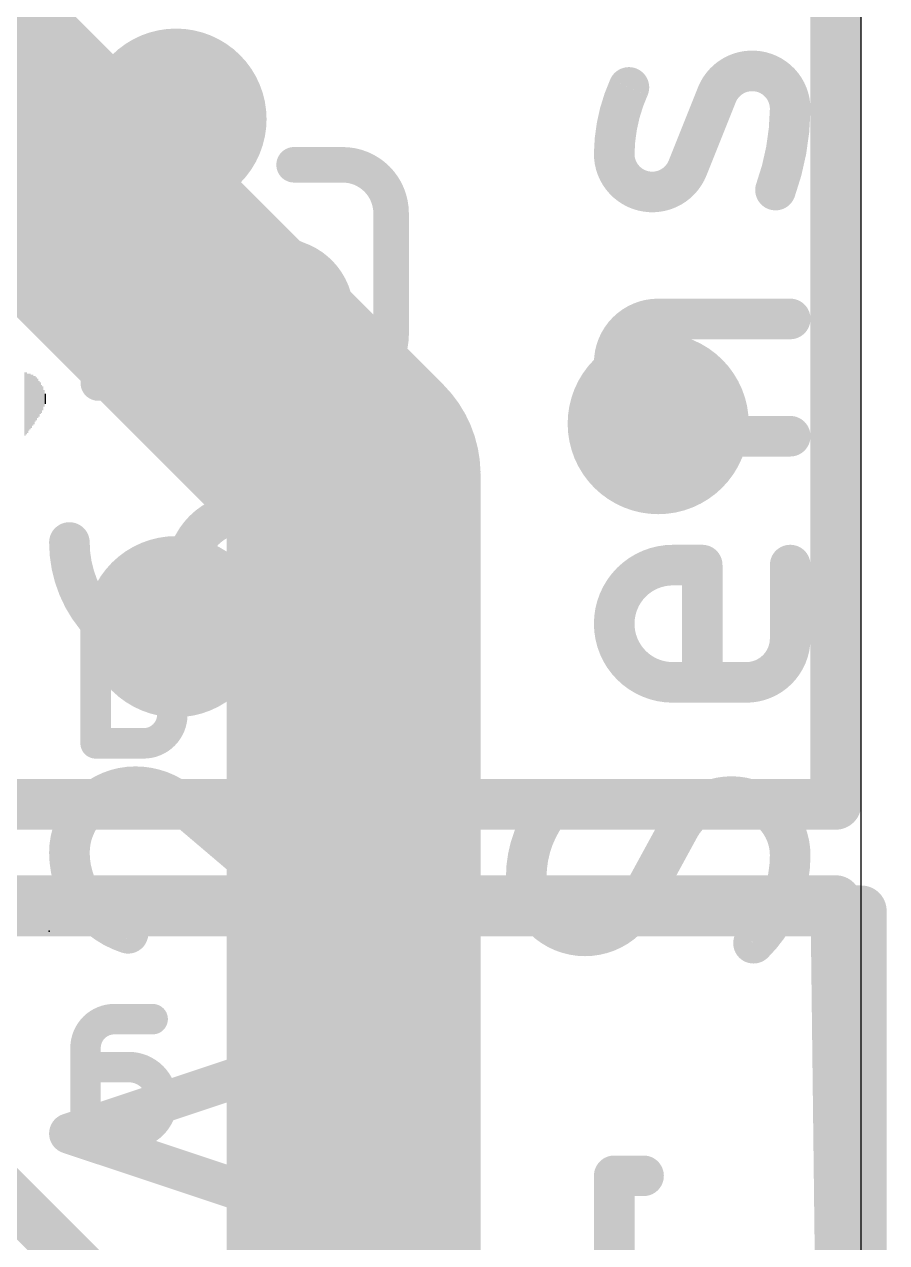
# Model space of a CAD drawing. Extents: x -0.1 to 23, y -0.1 to 23.
# Drawn here: x 18.67 to 22.99, y 8.86 to 14.95 of the extents above; entities that cross this region are included whole.
import ezdxf

# ---------------------------------------------------------------- set-up
doc = ezdxf.new("R2010")
doc.units = 0
for name, color, linetype in [('1', 12, 'CONTINUOUS'), ('16', 5, 'CONTINUOUS'), ('18', 110, 'CONTINUOUS'), ('20', 31, 'CONTINUOUS'), ('21', 40, 'CONTINUOUS'), ('22', 6, 'CONTINUOUS'), ('23', 53, 'CONTINUOUS')]:
    doc.layers.add(name, color=color, linetype=linetype)

# ---------------------------------------------------------------- blocks, each defined once
blk = doc.blocks.new('RECT')
blk.add_solid([(-0.5, -0.5), (0.5, -0.5), (-0.5, 0.5), (0.5, 0.5)])
blk = doc.blocks.new('ROUNDV')
at = {"const_width": 0.5}
blk.add_lwpolyline([(0, -0.25, 1), (0, 0.25, 1), (0, -0.25)], format="xyb", dxfattribs=at)

msp = doc.modelspace()

# ---------------------------------------------------------------- linework, layer by layer
at = {"layer": '1', "const_width": 0.254}
for points in [[(22.733, 11.049), (22.733, 17.78)], [(11.938, 11.049), (22.733, 11.049)], [(13.5128, 10.5664), (22.733, 10.5664)], [(22.733, 10.5664), (22.86, 0)], [(19.05, 8.636), (18.542, 9.144)]]:
    msp.add_lwpolyline(points, dxfattribs=at)
at = {"layer": '1', "const_width": 0.127}
for points in [[(22.733, 10.9855, 1), (22.733, 11.1125)], [(22.6695, 11.049, 1), (22.7965, 11.049)], [(22.7965, 10.5672, 1), (22.6695, 10.5656)], [(22.733, 10.5029, 1), (22.733, 10.6299)]]:
    msp.add_lwpolyline(points, format="xyb", dxfattribs=at)
at = {"layer": '16'}
for points, const_width in [([(20.32, 12.7), (13.97, 19.05)], 1.27), ([(22.733, 11.049), (22.733, 17.78)], 0.254), ([(20.32, 2.54), (20.32, 12.7)], 1.27), ([(11.938, 11.049), (22.733, 11.049)], 0.254), ([(0, 10.5156), (22.86, 10.5156)], 0.254), ([(22.86, 10.5156), (22.86, 0)], 0.254)]:
    msp.add_lwpolyline(points, dxfattribs=dict(at, const_width=const_width))
for points, const_width in [([(20.6375, 12.7, 1), (20.0025, 12.7)], 0.635), ([(20.0955, 12.4755, 1), (20.5445, 12.9245)], 0.635), ([(22.733, 10.9855, 1), (22.733, 11.1125)], 0.127), ([(22.6695, 11.049, 1), (22.7965, 11.049)], 0.127), ([(22.9235, 10.5156, 1), (22.7965, 10.5156)], 0.127), ([(22.86, 10.4521, 1), (22.86, 10.5791)], 0.127)]:
    msp.add_lwpolyline(points, format="xyb", dxfattribs=dict(at, const_width=const_width))
at = {"layer": '20'}
msp.add_line((22.86, 2.5654), (22.86, 19.8882), dxfattribs=at)
at = {"layer": '21'}
for points, const_width in [([(22.5044, 14.5265, 0.8318), (22.1375, 14.5999)], 0.2032), ([(21.6972, 14.6366, 0.1025), (21.6239, 14.3064)], 0.2032), ([(21.7436, 14.6158, 1), (21.6509, 14.6575)], 0.1016), ([(22.1847, 14.5811, 1), (22.0903, 14.6188)], 0.1016), ([(22.0903, 14.6188, 1), (22.1847, 14.5811)], 0.1016), ([(22.431, 14.123, 0.083), (22.5044, 14.5265)], 0.2032), ([(22.5552, 14.5258, 1), (22.4536, 14.5273)], 0.1016), ([(22.4536, 14.5273, 1), (22.5552, 14.5258)], 0.1016), ([(21.6239, 14.3064, 0.8318), (21.9908, 14.233)], 0.2032), ([(21.6747, 14.3057, 1), (21.5731, 14.3071)], 0.1016), ([(21.5731, 14.3071, 1), (21.6747, 14.3057)], 0.1016), ([(22.0379, 14.2142, 1), (21.9436, 14.2519)], 0.1016), ([(21.9436, 14.2519, 1), (22.0379, 14.2142)], 0.1016), ([(22.3832, 14.1402, 1), (22.4788, 14.1058)], 0.1016), ([(19.558, 13.8747, 0.1139), (19.081, 13.7646)], 0.2032), ([(20.035, 13.7646, 0.1139), (19.558, 13.8747)], 0.2032), ([(19.558, 13.9255, 1), (19.558, 13.8239)], 0.1016), ([(19.558, 13.8239, 1), (19.558, 13.9255)], 0.1016), ([(19.2228, 13.841, 1), (19.1594, 13.7616)], 0.1016), ([(19.081, 13.7646, 0.3205), (18.8976, 13.5078)], 0.2032), ([(19.0588, 13.8103, 1), (19.1033, 13.719)], 0.1016), ([(19.0975, 13.7166, 1), (19.0646, 13.8127)], 0.1016), ([(20.2184, 13.5078, 0.3205), (20.035, 13.7646)], 0.2032), ([(20.0514, 13.8127, 1), (20.0185, 13.7166)], 0.1016), ([(20.0127, 13.719, 1), (20.0572, 13.8103)], 0.1016), ([(18.8976, 13.5078, 0.3205), (19.081, 13.251)], 0.2032), ([(18.9484, 13.5078, 1), (18.8468, 13.5078)], 0.1016), ([(20.035, 13.251, 0.3205), (20.2184, 13.5078)], 0.2032), ([(20.2692, 13.5078, 1), (20.1676, 13.5078)], 0.1016), ([(18.8468, 13.5078, 1), (18.9484, 13.5078)], 0.1016), ([(20.1676, 13.5078, 1), (20.2692, 13.5078)], 0.1016), ([(21.844, 13.478, 0.4142), (21.6239, 13.2579)], 0.2032), ([(21.844, 13.5288, 1), (21.844, 13.4272)], 0.1016), ([(21.844, 13.4272, 1), (21.844, 13.5288)], 0.1016), ([(22.5044, 13.4272, 1), (22.5044, 13.5288)], 0.1016), ([(19.081, 13.251, 0.1139), (19.558, 13.1409)], 0.2032), ([(19.1033, 13.2966, 1), (19.0588, 13.2053)], 0.1016), ([(19.558, 13.1409, 0.1139), (20.035, 13.251)], 0.2032), ([(20.0572, 13.2053, 1), (20.0127, 13.2966)], 0.1016), ([(21.6747, 13.2579, 1), (21.5731, 13.2579)], 0.1016), ([(19.0646, 13.2029, 1), (19.0975, 13.299)], 0.1016), ([(19.8932, 13.1746, 1), (19.9566, 13.254)], 0.1016), ([(20.0185, 13.299, 1), (20.0514, 13.2029)], 0.1016), ([(21.5731, 13.2579, 1), (21.6747, 13.2579)], 0.1016), ([(19.558, 13.1917, 1), (19.558, 13.0901)], 0.1016), ([(19.558, 13.0901, 1), (19.558, 13.1917)], 0.1016), ([(21.6239, 12.9418, 1), (21.6239, 12.8402)], 0.1016), ([(22.5044, 12.8402, 1), (22.5044, 12.9418)], 0.1016), ([(21.5731, 12.891, 1), (21.6747, 12.891)], 0.1016), ([(19.7781, 12.5058, 0.4142), (19.4846, 12.2123)], 0.2032), ([(19.7781, 12.5566, 1), (19.7781, 12.455)], 0.1016), ([(19.7781, 12.455, 1), (19.7781, 12.5566)], 0.1016), ([(19.8515, 11.7721, 1), (19.8515, 12.5058)], 0.2032), ([(19.8515, 12.5566, 1), (19.8515, 12.455)], 0.1016), ([(19.8515, 12.455, 1), (19.8515, 12.5566)], 0.1016), ([(18.8976, 12.3591, 0.4142), (19.4846, 11.7721)], 0.2032), ([(18.9484, 12.3591, 1), (18.8468, 12.3591)], 0.1016), ([(21.9174, 12.2461, 1), (21.9174, 11.659)], 0.2032), ([(21.9174, 12.2969, 1), (21.9174, 12.1953)], 0.1016), ([(21.9174, 12.1953, 1), (21.9174, 12.2969)], 0.1016), ([(22.1149, 12.2461, 1), (22.0133, 12.2461)], 0.1016), ([(22.0641, 12.1953, 1), (22.0641, 12.2969)], 0.1016), ([(22.5552, 12.2461, 1), (22.4536, 12.2461)], 0.1016), ([(19.5354, 12.2123, 1), (19.4338, 12.2123)], 0.1016), ([(19.4338, 12.2123, 1), (19.5354, 12.2123)], 0.1016), ([(22.2843, 11.659, 0.4142), (22.5044, 11.8792)], 0.2032), ([(22.5552, 11.8792, 1), (22.4536, 11.8792)], 0.1016), ([(22.4536, 11.8792, 1), (22.5552, 11.8792)], 0.1016), ([(19.4846, 11.8229, 1), (19.4846, 11.7213)], 0.1016), ([(19.4846, 11.7213, 1), (19.4846, 11.8229)], 0.1016), ([(19.8515, 11.8229, 1), (19.8515, 11.7213)], 0.1016), ([(19.8515, 11.7213, 1), (19.8515, 11.8229)], 0.1016), ([(19.4338, 11.7721, 1), (19.5354, 11.7721)], 0.1016), ([(21.9174, 11.7098, 1), (21.9174, 11.6082)], 0.1016), ([(21.9174, 11.6082, 1), (21.9174, 11.7098)], 0.1016), ([(22.0133, 11.659, 1), (22.1149, 11.659)], 0.1016), ([(22.2843, 11.7098, 1), (22.2843, 11.6082)], 0.1016), ([(22.2843, 11.6082, 1), (22.2843, 11.7098)], 0.1016), ([(19.2278, 11.137, 0.4142), (18.8976, 10.8068)], 0.2032), ([(19.4846, 11.0269, 0.2053), (19.2278, 11.137)], 0.2032), ([(19.2278, 11.1878, 1), (19.2278, 11.0862)], 0.1016), ([(19.2278, 11.0862, 1), (19.2278, 11.1878)], 0.1016), ([(20.2692, 11.137, 1), (20.1676, 11.137)], 0.1016), ([(22.2109, 11.0875, 0.2656), (21.9541, 10.9407)], 0.2032), ([(22.5044, 10.794, 0.4142), (22.2109, 11.0875)], 0.2032), ([(22.2109, 11.1383, 1), (22.2109, 11.0367)], 0.1016), ([(22.2109, 11.0367, 1), (22.2109, 11.1383)], 0.1016), ([(19.5175, 11.0656, 1), (19.4517, 10.9882)], 0.1016), ([(19.4478, 10.9919, 1), (19.5214, 11.062)], 0.1016), ([(21.2937, 11.0141, 0.1623), (21.1836, 10.6839)], 0.2032), ([(21.3343, 10.9836, 1), (21.253, 11.0446)], 0.1016), ([(21.9987, 10.9164, 1), (21.9095, 10.965)], 0.1016), ([(21.9103, 10.9665, 1), (21.9978, 10.9149)], 0.1016), ([(18.8976, 10.8068, 0.3252), (19.1911, 10.4032)], 0.2032), ([(18.9484, 10.8068, 1), (18.8468, 10.8068)], 0.1016), ([(18.8468, 10.8068, 1), (18.9484, 10.8068)], 0.1016), ([(22.321, 10.3537, 0.2), (22.5044, 10.794)], 0.2032), ([(22.5552, 10.794, 1), (22.4536, 10.794)], 0.1016), ([(22.4536, 10.794, 1), (22.5552, 10.794)], 0.1016), ([(21.1836, 10.6839, 0.4142), (21.4771, 10.3904)], 0.2032), ([(21.2344, 10.6839, 1), (21.1328, 10.6839)], 0.1016), ([(21.1328, 10.6839, 1), (21.2344, 10.6839)], 0.1016), ([(21.4771, 10.3904, 0.2656), (21.7339, 10.5371)], 0.2032), ([(21.6893, 10.5615, 1), (21.7785, 10.5128)], 0.1016), ([(21.7777, 10.5113, 1), (21.6902, 10.5629)], 0.1016), ([(19.1755, 10.3549, 1), (19.2068, 10.4515)], 0.1016), ([(20.1855, 10.3645, 1), (20.2513, 10.4419)], 0.1016), ([(21.4771, 10.4412, 1), (21.4771, 10.3396)], 0.1016), ([(21.4771, 10.3396, 1), (21.4771, 10.4412)], 0.1016), ([(20.1676, 10.4032, 1), (20.2692, 10.4032)], 0.1016), ([(22.2852, 10.3898, 1), (22.3567, 10.3176)], 0.1016), ([(20.2345, 9.7933, 1), (20.2023, 9.8897)], 0.1016), ([(19.939, 9.7315, 1), (19.8374, 9.7315)], 0.1016), ([(18.9137, 9.4494, 1), (18.8815, 9.3531)], 0.1016), ([(18.8815, 9.4494, 1), (18.9137, 9.3531)], 0.1016), ([(21.6747, 9.1896, 1), (21.5731, 9.1896)], 0.1016), ([(21.6239, 9.2404, 1), (21.6239, 9.1388)], 0.1016), ([(21.7706, 9.1388, 1), (21.7706, 9.2404)], 0.1016), ([(19.8374, 9.071, 1), (19.939, 9.071)], 0.1016), ([(20.2023, 8.9128, 1), (20.2345, 9.0092)], 0.1016)]:
    msp.add_lwpolyline(points, format="xyb", dxfattribs=dict(at, const_width=const_width))
at = {"layer": '21', "const_width": 0.2032}
for points in [[(22.1375, 14.5999), (21.9908, 14.233)], [(19.9249, 13.2143), (19.1911, 13.8013)], [(21.844, 13.478), (22.5044, 13.478)], [(21.6239, 12.891), (21.6239, 13.2579)], [(22.5044, 12.891), (21.6239, 12.891)], [(19.7781, 12.5058), (19.8515, 12.5058)], [(21.9174, 12.2461), (22.0641, 12.2461)], [(22.0641, 12.2461), (22.0641, 11.659)], [(22.5044, 12.2461), (22.5044, 11.8792)], [(19.4846, 11.7721), (19.4846, 12.2123)], [(19.8515, 11.7721), (19.4846, 11.7721)], [(22.2843, 11.659), (21.9174, 11.659)], [(20.2184, 10.4032), (20.2184, 11.137)], [(19.4846, 11.0269), (20.2184, 10.4032)], [(21.9541, 10.9407), (21.7339, 10.5371)], [(18.8976, 9.4013), (20.2184, 9.8415)], [(19.8882, 9.7315), (19.8882, 9.071)], [(20.2184, 8.961), (18.8976, 9.4013)], [(21.6239, 8.7494), (21.6239, 9.1896)], [(21.6239, 9.1896), (21.7706, 9.1896)]]:
    msp.add_lwpolyline(points, dxfattribs=at)
at = {"layer": '22'}
for points, const_width in [([(20.022, 14.2939, 1), (20.022, 14.205)], 0.0889), ([(20.2647, 14.2939, 1), (20.2647, 14.205)], 0.0889), ([(20.5074, 14.0067, 0.4142), (20.2647, 14.2494)], 0.1778), ([(20.2647, 14.205, 1), (20.2647, 14.2939)], 0.0889), ([(20.5519, 14.0067, 1), (20.463, 14.0067)], 0.0889), ([(20.463, 14.0067, 1), (20.5519, 14.0067)], 0.0889), ([(19.0868, 13.8853, 1), (18.9979, 13.8853)], 0.0889), ([(19.5723, 13.8853, 1), (19.4834, 13.8853)], 0.0889), ([(20.2647, 13.1572, 0.4142), (20.5074, 13.3999)], 0.1778), ([(20.5519, 13.3999, 1), (20.463, 13.3999)], 0.0889), ([(19.3458, 13.1572, 0.4142), (19.5278, 13.3392)], 0.1778), ([(19.5723, 13.3392, 1), (19.4834, 13.3392)], 0.0889), ([(20.463, 13.3999, 1), (20.5519, 13.3999)], 0.0889), ([(19.4834, 13.3392, 1), (19.5723, 13.3392)], 0.0889), ([(19.0424, 13.2017, 1), (19.0424, 13.1128)], 0.0889), ([(19.3458, 13.2017, 1), (19.3458, 13.1128)], 0.0889), ([(19.3458, 13.1128, 1), (19.3458, 13.2017)], 0.0889), ([(20.022, 13.2017, 1), (20.022, 13.1128)], 0.0889), ([(20.2647, 13.2017, 1), (20.2647, 13.1128)], 0.0889), ([(20.2647, 13.1128, 1), (20.2647, 13.2017)], 0.0889), ([(18.9979, 13.1572, 1), (19.0868, 13.1572)], 0.0889), ([(20.0547, 12.2174, 1), (20.0547, 11.8336)], 0.1524), ([(20.0547, 12.2555, 1), (20.0547, 12.1793)], 0.0762), ([(20.0547, 12.1793, 1), (20.0547, 12.2555)], 0.0762), ([(20.3327, 12.2174, 1), (20.2565, 12.2174)], 0.0762), ([(20.2946, 12.1793, 1), (20.2946, 12.2555)], 0.0762), ([(19.0669, 11.9295, 1), (18.9907, 11.9295)], 0.0762), ([(19.4508, 11.9295, 1), (19.3746, 11.9295)], 0.0762), ([(20.0547, 11.8336, 1), (20.0547, 11.3538)], 0.1524), ([(20.0547, 11.8717, 1), (20.0547, 11.7955)], 0.0762), ([(20.0547, 11.7955, 1), (20.0547, 11.8717)], 0.0762), ([(20.0547, 11.7955, 1), (20.0547, 11.8717)], 0.0762), ([(20.2946, 11.7955, 1), (20.2946, 11.8717)], 0.0762), ([(19.2687, 11.3538, 0.4142), (19.4127, 11.4977)], 0.1524), ([(19.4508, 11.4977, 1), (19.3746, 11.4977)], 0.0762), ([(19.3746, 11.4977, 1), (19.4508, 11.4977)], 0.0762), ([(19.0288, 11.3919, 1), (19.0288, 11.3157)], 0.0762), ([(19.2687, 11.3919, 1), (19.2687, 11.3157)], 0.0762), ([(19.2687, 11.3157, 1), (19.2687, 11.3919)], 0.0762), ([(20.0547, 11.3919, 1), (20.0547, 11.3157)], 0.0762), ([(20.0547, 11.3157, 1), (20.0547, 11.3919)], 0.0762), ([(20.2946, 11.3157, 1), (20.2946, 11.3919)], 0.0762), ([(18.9907, 11.3538, 1), (19.0669, 11.3538)], 0.0762), ([(20.2565, 11.3538, 1), (20.3327, 11.3538)], 0.0762), ([(19.8531, 10.2812, 1), (19.7878, 10.242)], 0.0762), ([(19.8586, 10.2616, 1), (19.7824, 10.2616)], 0.0762), ([(20.4343, 10.2616, 1), (20.3581, 10.2616)], 0.0762), ([(20.4289, 10.242, 1), (20.3635, 10.2812)], 0.0762), ([(19.1223, 9.9737, 0.4142), (18.9783, 9.8298)], 0.1524), ([(19.1223, 10.0118, 1), (19.1223, 9.9356)], 0.0762), ([(19.1223, 9.9356, 1), (19.1223, 10.0118)], 0.0762), ([(19.3142, 9.9356, 1), (19.3142, 10.0118)], 0.0762), ([(19.0164, 9.8298, 1), (18.9402, 9.8298)], 0.0762), ([(18.9402, 9.8298, 1), (19.0164, 9.8298)], 0.0762), ([(20.0757, 9.8014, 1), (20.141, 9.7622)], 0.0762), ([(20.0757, 9.7622, 1), (20.141, 9.8014)], 0.0762), ([(18.9783, 9.7719, 1), (18.9783, 9.6957)], 0.0762), ([(19.1942, 9.398, 1), (19.1942, 9.7338)], 0.1524), ([(19.1942, 9.7719, 1), (19.1942, 9.6957)], 0.0762), ([(19.1942, 9.6957, 1), (19.1942, 9.7719)], 0.0762), ([(18.9783, 9.4361, 1), (18.9783, 9.3599)], 0.0762), ([(19.1942, 9.4361, 1), (19.1942, 9.3599)], 0.0762), ([(19.1942, 9.3599, 1), (19.1942, 9.4361)], 0.0762), ([(18.9402, 9.398, 1), (19.0164, 9.398)], 0.0762), ([(19.7824, 9.398, 1), (19.8586, 9.398)], 0.0762), ([(20.3581, 9.398, 1), (20.4343, 9.398)], 0.0762)]:
    msp.add_lwpolyline(points, format="xyb", dxfattribs=dict(at, const_width=const_width))
for points, const_width in [([(20.2647, 14.2494), (20.022, 14.2494)], 0.1778), ([(20.5074, 13.3999), (20.5074, 14.0067)], 0.1778), ([(19.0424, 13.1572), (19.0424, 13.8853)], 0.1778), ([(19.5278, 13.8853), (19.5278, 13.3392)], 0.1778), ([(19.3458, 13.1572), (19.0424, 13.1572)], 0.1778), ([(20.022, 13.1572), (20.2647, 13.1572)], 0.1778), ([(20.2946, 12.2174), (20.0547, 12.2174)], 0.1524), ([(20.2946, 11.3538), (20.2946, 12.2174)], 0.1524), ([(19.0288, 11.3538), (19.0288, 11.9295)], 0.1524), ([(19.4127, 11.9295), (19.4127, 11.4977)], 0.1524), ([(20.2946, 11.8336), (20.0547, 11.8336)], 0.1524), ([(19.2687, 11.3538), (19.0288, 11.3538)], 0.1524), ([(20.0547, 11.3538), (20.2946, 11.3538)], 0.1524), ([(20.1083, 9.7818), (19.8205, 10.2616)], 0.1524), ([(19.8205, 10.2616), (19.8205, 9.398)], 0.1524), ([(20.3962, 10.2616), (20.1083, 9.7818)], 0.1524), ([(20.3962, 9.398), (20.3962, 10.2616)], 0.1524), ([(19.1223, 9.9737), (19.3142, 9.9737)], 0.1524), ([(18.9783, 9.398), (18.9783, 9.8298)], 0.1524), ([(18.9783, 9.7338), (19.1942, 9.7338)], 0.1524), ([(19.1942, 9.398), (18.9783, 9.398)], 0.1524)]:
    msp.add_lwpolyline(points, dxfattribs=dict(at, const_width=const_width))
at = {"layer": '23'}
msp.add_point((18.796, 10.414), dxfattribs=at)

# ---------------------------------------------------------------- block references
at = {"layer": '18', "xscale": 0.9064, "yscale": 0.9064}
for p in [(19.431, 14.478), (19.431, 14.478), (21.844, 12.954), (21.844, 12.954), (19.431, 11.938), (19.431, 11.938)]:
    msp.add_blockref('ROUNDV', p, dxfattribs=at)
at = {"layer": '21', "rotation": 90}
for p, xscale, yscale in [((18.6754, 13.0525), 0.3175, 0.0063), ((18.6817, 13.0556), 0.3112, 0.0064), ((18.6881, 13.0556), 0.2984, 0.0063), ((18.6944, 13.062), 0.2857, 0.0064), ((18.7007, 13.0651), 0.2794, 0.0063), ((18.7071, 13.0652), 0.2667, 0.0064), ((18.7135, 13.0715), 0.254, 0.0063), ((18.7198, 13.0715), 0.2413, 0.0064), ((18.7262, 13.0778), 0.2286, 0.0063), ((18.7325, 13.0778), 0.2159, 0.0064), ((18.7388, 13.081), 0.1968, 0.0063), ((18.7452, 13.0778), 0.1778, 0.0064), ((18.7516, 13.081), 0.1588, 0.0063), ((18.7579, 13.0778), 0.1397, 0.0064), ((18.7643, 13.081), 0.1206, 0.0063), ((18.7706, 13.081), 0.0826, 0.0064), ((18.7769, 13.0778), 0.0508, 0.0063)]:
    msp.add_blockref('RECT', p, dxfattribs=dict(at, xscale=xscale, yscale=yscale))

doc.saveas('drawing.dxf')
